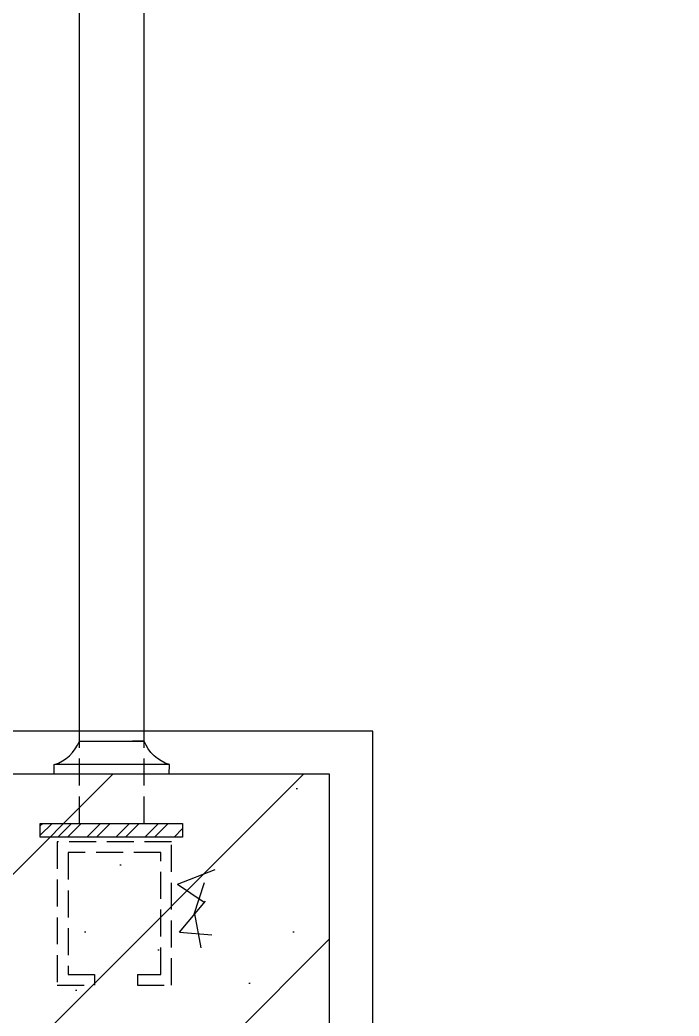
# Model space of a CAD drawing. Extents: x 6843040 to 15500510, y -6507076 to -4940511.
# Drawn here: x 7671885.8 to 7672191.4, y -6160896 to -6160434.1 of the extents above; entities that cross this region are included whole.
import ezdxf

# ---------------------------------------------------------------- set-up
doc = ezdxf.new("R2010")
doc.units = 0
doc.header["$LTSCALE"] = 1000
doc.header["$MEASUREMENT"] = 0
doc.linetypes.add('DASH', pattern=[0.35, 0.25, -0.1])
for name, color, linetype in [('E_LINE_1', 1, 'Continuous'), ('PUB_HATCH', 8, 'Continuous'), ('WALL6', 5, 'Continuous'), ('批荡层', 213, 'Continuous')]:
    doc.layers.add(name, color=color, linetype=linetype)

# ---------------------------------------------------------------- blocks, each defined once
blk = doc.blocks.new('gtdwer34')
at = {"layer": 'WALL6'}
h = blk.add_hatch(dxfattribs=at)
h.set_pattern_fill('ANSI32', color=256, scale=2, style=0)
h.set_pattern_definition([(45.00000000000001, (2115741.956873216, -882245.9280053063), (-6.735192090801865, 6.735192090801866), []), (45.00000000000001, (2115746.447003164, -882245.9280053063), (-6.735192090801865, 6.735192090801866), [])])
h.paths.add_polyline_path([(44309.10469546588, -285946.8477536119), (44243.18082222017, -285946.8477536119), (44243.18082222017, -285953.1826711572), (44309.10469546588, -285953.1826711572)])
for p, q in [((44261.3891641465, -285908.6825939096), (44261.3891641465, -284868.8477536151)), ((44291.3891641465, -285908.7896915353), (44291.3891641465, -284868.8477536151))]:
    blk.add_line(p, q, dxfattribs=at)
at = {"layer": 'WALL6', "linetype": 'DASH', "ltscale": 0.05}
for p, q in [((44261.35350936325, -285946.8477536119), (44261.35350936325, -285908.6825939096)), ((44291.35370302992, -285946.8477536119), (44291.3478173581, -285908.6825939096))]:
    blk.add_line(p, q, dxfattribs=at)
at = {"layer": 'WALL6'}
for points in [[(44249.6294330922, -285924.1257110513), (44249.6294330922, -285919.5958143151, 0.231992288263455), (44261.35350936325, -285908.6825939096), (44290.93200832279, -285908.6825939096)], [(44302.97682225378, -285924.1257110513), (44303.07189362915, -285919.5958143151, -0.231992288263455), (44291.3478173581, -285908.6825939096), (44285.89648204716, -285908.6825939096)]]:
    blk.add_lwpolyline(points, format="xyb", dxfattribs=at)
blk.add_lwpolyline([(44303.07189362915, -285919.5958143151), (44250.0452421275, -285919.5958143151)], dxfattribs=at)
blk.add_lwpolyline([(44243.18082222017, -285946.8477536119), (44309.10469546588, -285946.8477536119), (44309.10469546588, -285953.1826711572), (44243.18082222017, -285953.1826711572)], close=True, dxfattribs=at)
at = {"layer": 'WALL6', "linetype": 'DASH', "ltscale": 0.05}
for points in [[(44288.1999933389, -286021.8639183915), (44304.07018348249, -286021.8639183915), (44304.07018348249, -285955.4243255532), (44251.04353198083, -285955.4243255532), (44251.04353198083, -286021.8639183915), (44268.39070173772, -286021.8639183915)], [(44304.07018348249, -286021.8639183915), (44304.07018348249, -285955.4243255532), (44251.04353198083, -285955.4243255532), (44251.04353198083, -286021.8639183915), (44268.39070173772, -286021.8639183915)], [(44288.1999933389, -286016.8639183915), (44299.07018348249, -286016.8639183915), (44299.07018348249, -285960.4243255532), (44256.04353198083, -285960.4243255532), (44256.04353198083, -286016.8639183915), (44268.39070173772, -286016.8639183915)], [(44268.39070173772, -286016.8639183915), (44268.39070173772, -286021.8639183915)], [(44288.1999933389, -286016.8639183915), (44288.1999933389, -286021.8639183915)]]:
    blk.add_lwpolyline(points, dxfattribs=at)

msp = doc.modelspace()

# ---------------------------------------------------------------- hatches: boundary and pattern name
at = {"layer": 'PUB_HATCH'}
h = msp.add_hatch(dxfattribs=at)
h.set_pattern_fill('钢筋混凝土', color=256, scale=25, style=0)
h.set_pattern_definition([(45, (23901.64811997488, 10000.00000000093), (-44.19417382415921, 44.19417382415922), []), (49.99999999999999, (23901.64811997488, 10000.00000000093), (179.3150456501884, -15.68803374564878), [18.75, -206.25]), (355, (23901.64811997488, 10000.00000000093), (-34.68783340325, 188.048033425003), [15, -165]), (100.4514, (23916.59103997517, 9998.692665001377), (144.6273454285054, 172.3598855152384), [15.9350475, -175.285528]), (46.18420000000002, (23901.64811997488, 10050.00000000093), (266.8102621564111, -41.37975358225452), [28.12499999999997, -309.3749999999995]), (96.6356, (23923.88230622467, 10046.5516732512), (233.6656763871758, 243.5294677251104), [23.902572, -262.92825]), (351.1842, (23901.64811997488, 10050.00000000093), (233.6654862834068, 243.5296502313311), [22.5, -247.5]), (21, (23926.64811997488, 10037.50000000093), (149.2267630296154, -100.6547226663347), [18.75, -206.25]), (326.0000000000001, (23926.64811997488, 10037.50000000093), (60.82883298039543, 181.2875112617133), [15, -165]), (71.4514, (23939.08367822506, 10029.11209850106), (210.0556571453725, 80.6326241774881), [15.9350475, -175.285528]), (37.50000000000001, (23901.64811997488, 10000.00000000093), (3.039963829322667, 83.22346345782788), [0, -163, 0, -167.5, 0, -165.625]), (7.499999999999999, (23901.64811997488, 10000.00000000093), (65.76738436053715, 98.60292797059006), [0, -95.5, 0, -159.25, 0, -63.125]), (327.5, (23845.89811997488, 10000.00000000093), (133.4556090431022, -5.638717933594939), [0, -62.5, 0, -195, 0, -258.75]), (317.5, (23820.89811997488, 10000.00000000093), (145.7965423355966, 25.02624558307943), [0, -81.25, 0, -129.5, 0, -183.75])])
h.paths.add_polyline_path([(7671829.342778199, -6160783.889315865), (7671829.342778199, -6162483.889315865), (7672129.342778199, -6162483.889315865), (7672129.342778199, -6161113.889315865), (7672863.327323199, -6161113.889315865), (7672863.327323199, -6160983.889315865), (7672029.342778199, -6160983.889315865), (7672029.342778199, -6160783.889315865)])

# ---------------------------------------------------------------- linework, layer by layer
at = {"layer": 'E_LINE_1'}
msp.add_lwpolyline([(7671829.342778199, -6160783.889315865), (7671829.342778199, -6162483.889315865), (7672129.342778199, -6162483.889315865), (7672129.342778199, -6161113.889315865), (7672863.327323199, -6161113.889315865), (7672863.327323199, -6160983.889315865), (7672029.342778199, -6160983.889315865), (7672029.342778199, -6160783.889315865), (7671829.342778199, -6160783.889315865)], dxfattribs=at)
at = {"layer": '批荡层'}
msp.add_lwpolyline([(7672863.327323199, -6160963.889315865), (7672049.342778199, -6160963.889315865), (7672049.342778199, -6160763.889315865), (7671809.342778199, -6160763.889315865), (7671809.342778199, -6162503.889315865), (7672149.342778199, -6162503.889315865), (7672149.342778199, -6161133.889315865), (7672863.327323199, -6161133.889315865)], dxfattribs=at)

# ---------------------------------------------------------------- block references
msp.add_blockref('gtdwer34', (7627652.018391612, -5874859.763604811))

doc.saveas('drawing.dxf')
